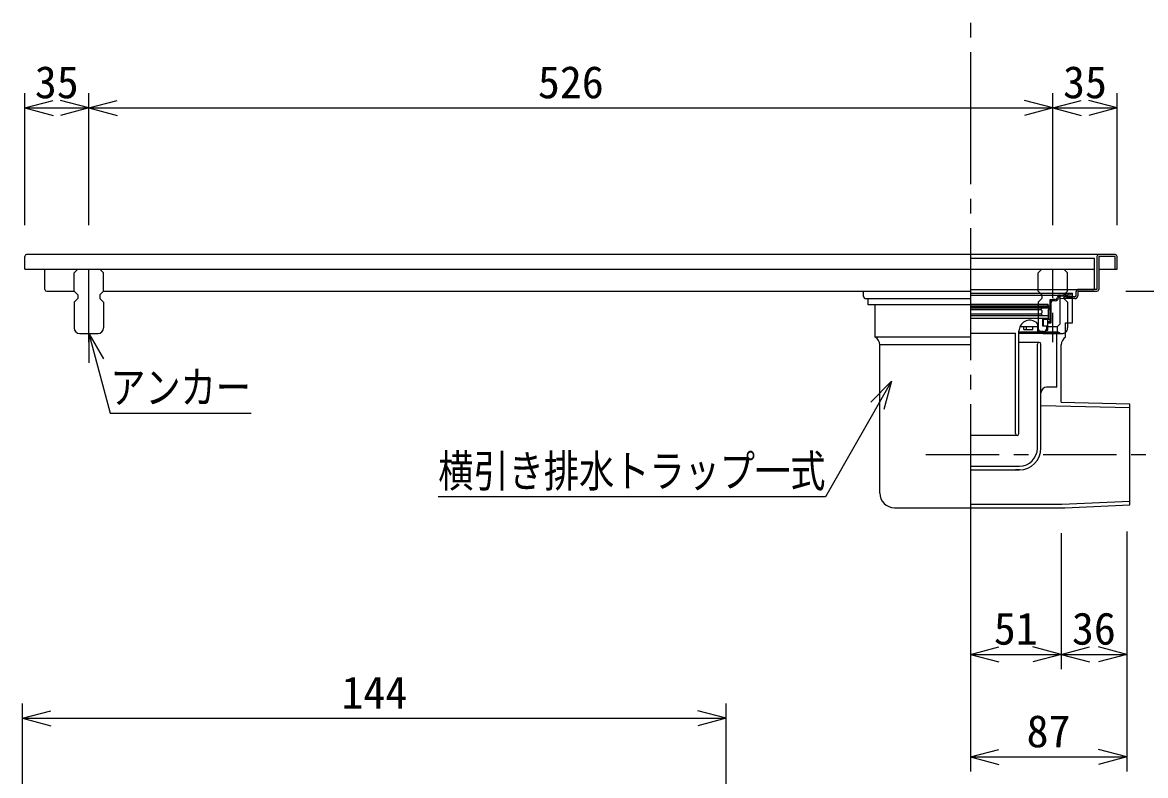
# Model space of a CAD drawing. Units: millimetres, scale not verified. Extents: x -1092 to 1092, y -744 to 696.
# Drawn here: x -391 to 222, y -250 to 161 of the extents above; entities that cross this region are included whole.
import ezdxf
from ezdxf.enums import TextEntityAlignment as Align

# ---------------------------------------------------------------- set-up
doc = ezdxf.new("R2010")
doc.units = ezdxf.units.MM
doc.header["$LTSCALE"] = 8
for name, pattern in [('CHAIN1', [8, 5, -1, 1, -1]), ('CHAIN2', [12, 9, -1, 1, -1]), ('DASHED2', [3, 2, -1])]:
    doc.linetypes.add(name, pattern=pattern)
for name, color, linetype in [('0-0_計極細', 2, 'Continuous'), ('0-1_計細線', 3, 'Continuous'), ('0-5_寸法線', 7, 'Continuous'), ('1-5_寸法2', 7, 'Continuous')]:
    doc.layers.add(name, color=color, linetype=linetype)
doc.styles.add('ＭＳ ゴシック', font='')
doc.styles.get('ＭＳ ゴシック').set_extended_font_data('MS Gothic')

msp = doc.modelspace()

# ---------------------------------------------------------------- linework, layer by layer
at = {"layer": '0-0_計極細', "linetype": 'CHAIN2'}
msp.add_line((126.004, 432.889), (126.004, -139.452), dxfattribs=at)
at = {"layer": '0-0_計極細', "linetype": 'CHAIN1'}
for p, q in [((-354.996, -13.261), (-354.996, 31.792)), ((101.663, -74.466), (232.014, -74.466))]:
    msp.add_line(p, q, dxfattribs=at)
at = {"layer": '0-0_計極細', "linetype": 'DASHED2'}
msp.add_line((171.004, -13.261), (171.004, 31.792), dxfattribs=at)
at = {"layer": '0-0_計極細'}
for p, q in [((126.004, 13.464), (181.743, 13.464)), ((126.004, 12.484), (174.963, 12.484)), ((174.963, 12.484), (181.743, 13.45)), ((175.059, 11.805), (181.743, 12.757)), ((126.2, 7.586), (168.322, 7.586)), ((126.2, 6.606), (168.91, 6.606)), ((168.322, 6.606), (168.322, 7.586)), ((168.616, 5.726), (168.616, 6.606)), ((169.4, 10.035), (171.31, 10.035)), ((169.4, 7.096), (169.4, 10.035)), ((169.4, -2.014), (169.4, 8.321)), ((170.085, -2.7), (170.085, 8.321)), ((172.281, 10.035), (171.114, 10.035)), ((172.281, 9.349), (171.114, 9.349)), ((174.963, -3.21), (174.963, 11.791)), ((181.743, 11.106), (174.963, 10.322)), ((168.616, 5.726), (126.004, 5.726)), ((126.004, 5.535), (169.253, 5.535)), ((126.004, 4.555), (164.453, 4.555)), ((126.004, 2.302), (164.453, 2.302)), ((126.004, 1.323), (168.469, 1.323)), ((164.453, 2.302), (164.943, 2.792)), ((164.943, 1.812), (164.453, 2.302)), ((164.943, 5.535), (164.943, 5.045)), ((164.943, 4.066), (164.943, 2.792)), ((164.943, 1.812), (164.943, 1.323)), ((168.469, 4.066), (169.253, 5.535)), ((168.469, 4.066), (168.469, 1.323)), ((168.616, -0.25), (126.004, -0.25)), ((152.999, -4.659), (162.737, -4.659)), ((155.182, -6.324), (155.182, -4.659)), ((156.652, -6.324), (156.652, -4.659)), ((160.08, -6.324), (160.08, -4.659)), ((162.738, -7.499), (162.738, -4.56)), ((165.432, -4.56), (165.432, -0.25)), ((165.432, -0.74), (169.4, -0.74)), ((165.922, -4.56), (165.922, -0.74)), ((168.126, -6.618), (168.126, -0.74)), ((168.126, -2.014), (169.4, -2.014)), ((168.126, -2.7), (170.085, -2.7)), ((168.126, -4.659), (173.514, -4.659)), ((174.963, -3.21), (173.514, -4.659)), ((173.514, -7.507), (173.514, -4.659)), ((126.004, -8.29), (150.494, -8.29)), ((150.494, -63.089), (150.494, -8.29)), ((152.453, -63.089), (152.453, -7.132)), ((152.453, -7.507), (173.514, -7.507)), ((152.453, -8.29), (174.963, -8.29)), ((155.182, -6.324), (160.08, -6.324)), ((165.677, -7.499), (162.738, -7.499)), ((167.313, -6.618), (168.126, -6.618)), ((173.024, -37.757), (173.024, -8.29)), ((174.963, -8.29), (173.514, -7.507)), ((163.473, -13.384), (152.453, -13.384)), ((162.494, -71.13), (162.494, -14.364)), ((164.453, -71.13), (164.453, -14.364)), ((173.097, -37.757), (167.464, -37.757)), ((164.453, -71.13), (164.453, -44.681)), ((164.525, -47.73), (213.004, -48.926)), ((151.473, -64.069), (126.004, -64.069)), ((152.444, -63.217), (152.444, -63.217)), ((126.004, -80.926), (152.698, -80.926)), ((126.004, -82.885), (152.698, -82.885)), ((152.698, -82.885), (150.494, -82.885)), ((126.004, -101.576), (175.862, -101.576)), ((175.862, -101.576), (213.004, -100.004))]:
    msp.add_line(p, q, dxfattribs=at)
for points in [[(168.616, -0.25), (168.616, 1.219), (126.004, 1.219)], [(164.943, 4.066), (164.453, 4.555), (164.943, 5.045)], [(167.636, -5.54), (167.636, -4.56), (165.432, -4.56)]]:
    msp.add_lwpolyline(points, dxfattribs=at)
for centre, radius, start, end in [((174.963, 10.77), 1.714, 90, 175.84901), ((168.91, 7.096), 0.49, 270, 360), ((171.114, 8.321), 1.714, 90, 180), ((171.114, 8.321), 1.029, 90, 180), ((172.281, 11.015), 0.98, 270, 356.64911), ((172.281, 11.015), 1.665, 270, 356.64911), ((174.963, 10.77), 1.029, 90, 175.84901), ((158.33, -7.132), 5.878, 55.16629, 180), ((159.8, -4.56), 2.939, 0, 50.0295), ((165.677, -5.54), 1.959, 270, 360), ((163.473, -14.364), 0.98, 90, 180), ((163.473, -14.364), 0.98, 0, 90), ((167.464, -40.696), 2.939, 90, 180), ((151.473, -63.089), 0.98, 180, 270), ((151.473, -63.089), 0.98, 270, 360), ((152.698, -71.13), 11.755, 270, 360), ((152.698, -71.13), 9.796, 270, 360)]:
    msp.add_arc(centre, radius, start, end, dxfattribs=at)
at = {"layer": '0-1_計細線'}
for p, q in [((-389.996, 26.534), (-389.996, 33.534)), ((126.004, 32.634), (193.504, 32.634)), ((193.504, 32.634), (193.504, 15.534)), ((195.004, 33.534), (195.004, 15.534)), ((206.004, 26.534), (206.004, 33.534)), ((-389.996, 26.534), (126.004, 26.534)), ((-378.996, 15.534), (-378.996, 26.534)), ((-360.996, 26.522), (-362.996, 24.522)), ((-362.996, 14.522), (-362.996, 24.522)), ((-360.996, 26.522), (-348.996, 26.522)), ((-346.996, 24.522), (-348.996, 26.522)), ((-346.996, 14.522), (-346.996, 24.522)), ((126.004, 26.634), (193.504, 26.634)), ((205.004, 26.534), (206.004, 26.534)), ((-377.996, 14.534), (-362.996, 14.534)), ((-362.996, 14.522), (-360.996, 12.522)), ((-360.996, 12.522), (-360.996, 10.522)), ((-346.996, 14.522), (-348.996, 12.522)), ((-348.996, 12.522), (-348.996, 10.522)), ((-346.996, 14.534), (126.004, 14.534)), ((67.504, 14.034), (67.504, 12.034)), ((126.004, 15.534), (193.504, 15.534)), ((181.743, -2.609), (181.743, 13.464)), ((183.504, 14.034), (183.504, 12.034)), ((184.504, 14.034), (184.504, 12.034)), ((195.004, 15.534), (185.004, 15.534)), ((185.004, 14.534), (195.004, 14.534)), ((-360.996, 10.522), (-362.996, 8.522)), ((-362.996, 8.522), (-362.996, -5.478)), ((-348.996, 10.522), (-346.996, 8.522)), ((-346.996, 8.522), (-346.996, -5.478)), ((69.004, 10.534), (126.004, 10.534)), ((70.265, 7.187), (70.265, 10.534)), ((126.004, 7.187), (70.265, 7.187)), ((74.085, -10.445), (74.085, 7.187)), ((183.004, 10.534), (177.004, 10.534)), ((177.922, -2.609), (181.743, -2.609)), ((177.922, -10.445), (177.922, -2.609)), ((-359.996, -8.478), (-349.996, -8.478)), ((126.004, -10.445), (74.085, -10.445)), ((126.004, -14.687), (76.534, -14.687)), ((76.534, -95.536), (76.534, -14.687)), ((175.473, -46.04), (175.473, -14.687)), ((175.473, -46.04), (213.004, -46.966)), ((213.004, -101.966), (213.004, -46.966)), ((84.534, -103.536), (177.534, -103.536)), ((177.534, -103.536), (213.004, -101.966))]:
    msp.add_line(p, q, dxfattribs=at)
at = {"layer": '0-1_計細線', "linetype": 'DASHED2'}
for p, q in [((165.004, 26.522), (163.004, 24.522)), ((163.004, 14.522), (163.004, 24.522)), ((165.004, 26.522), (177.004, 26.522)), ((179.004, 24.522), (177.004, 26.522)), ((179.004, 14.522), (179.004, 24.522)), ((163.004, 8.522), (163.004, -5.478)), ((179.004, 8.522), (179.004, -5.478)), ((166.004, -8.478), (176.004, -8.478))]:
    msp.add_line(p, q, dxfattribs=at)
at = {"layer": '0-1_計細線'}
for points in [[(205.004, 34.534), (196.004, 34.534), (-388.996, 34.534)], [(196.004, 26.534), (205.004, 26.534), (205.004, 33.534), (196.004, 33.534), (196.004, 15.534)], [(183.004, 11.534), (177.004, 11.534), (177.004, 10.534)]]:
    msp.add_lwpolyline(points, dxfattribs=at)
at = {"layer": '0-1_計細線', "linetype": 'DASHED2'}
for points in [[(163.004, 14.522), (165.004, 12.522), (165.004, 10.522), (163.004, 8.522)], [(179.004, 14.522), (177.004, 12.522), (177.004, 10.522), (179.004, 8.522)]]:
    msp.add_lwpolyline(points, dxfattribs=at)
at = {"layer": '0-1_計細線'}
for centre, radius, start, end in [((-388.996, 33.534), 1, 90, 180), ((196.004, 33.534), 1, 90, 180), ((205.004, 33.534), 1, 0, 90), ((-377.996, 15.534), 1, 180, 270), ((67.004, 14.034), 0.5, 0, 90), ((185.004, 14.034), 1.5, 90, 180), ((185.004, 14.034), 0.5, 90, 180), ((195.004, 15.534), 1, 270, 360), ((69.004, 12.034), 1.5, 180, 270), ((183.004, 12.034), 1.5, 270, 360), ((183.004, 12.034), 0.5, 270, 360), ((-359.996, -5.478), 3, 180, 270), ((-349.996, -5.478), 3, 270, 360), ((71.636, -14.687), 4.898, 0, 60), ((180.371, -14.687), 4.898, 120, 180), ((84.534, -95.536), 8, 180, 270)]:
    msp.add_arc(centre, radius, start, end, dxfattribs=at)
at = {"layer": '0-1_計細線', "linetype": 'DASHED2'}
for centre, start, end in [((166.004, -5.478), 180, 270), ((176.004, -5.478), 270, 360)]:
    msp.add_arc(centre, 3, start, end, dxfattribs=at)
at = {"layer": '0-5_寸法線'}
for p, q in [((-389.996, 50.534), (-389.996, 122.534)), ((-389.996, 114.534), (-374.541, 118.675)), ((-354.996, 114.534), (-370.451, 118.675)), ((-354.996, 50.534), (-354.996, 122.534)), ((-354.996, 114.534), (-339.541, 118.675)), ((171.004, 114.534), (155.549, 118.675)), ((171.004, 50.534), (171.004, 122.534)), ((171.004, 114.534), (186.459, 118.675)), ((206.004, 114.534), (190.549, 118.675)), ((206.004, 50.534), (206.004, 122.534)), ((-389.996, 114.534), (-374.541, 110.393)), ((-389.996, 114.534), (-354.996, 114.534)), ((-354.996, 114.534), (-370.451, 110.393)), ((-354.996, 114.534), (-339.541, 110.393)), ((-354.996, 114.534), (171.004, 114.534)), ((171.004, 114.534), (155.549, 110.393)), ((171.004, 114.534), (186.459, 110.393)), ((171.004, 114.534), (206.004, 114.534)), ((206.004, 114.534), (190.549, 110.393)), ((210.704, 14.534), (413.004, 14.534)), ((210.704, 14.534), (301.004, 14.534)), ((-354.996, -8.478), (-346.996, -22.335)), ((-354.996, -8.478), (-354.996, -24.478)), ((82.879, -34.54), (71.616, -45.904)), ((82.879, -34.54), (78.806, -50.013)), ((126.004, -117.484), (126.004, -191.536)), ((126.004, -117.484), (126.004, -247.536)), ((175.473, -117.484), (175.473, -191.536)), ((211.228, -116.602), (211.228, -191.536)), ((211.228, -117.484), (211.228, -247.536)), ((126.004, -183.536), (141.459, -179.395)), ((126.004, -183.536), (141.459, -187.677)), ((126.004, -183.536), (175.473, -183.536)), ((175.473, -183.536), (160.018, -179.395)), ((175.473, -183.536), (160.018, -187.677)), ((175.473, -183.536), (190.928, -179.395)), ((175.473, -183.536), (190.928, -187.677)), ((175.473, -183.536), (211.228, -183.536)), ((211.228, -183.536), (195.773, -179.395)), ((211.228, -183.536), (195.773, -187.677)), ((126.004, -239.536), (141.459, -235.395)), ((211.228, -239.536), (195.773, -235.395)), ((126.004, -239.536), (141.459, -243.677)), ((126.004, -239.536), (211.228, -239.536)), ((211.228, -239.536), (195.773, -243.677))]:
    msp.add_line(p, q, dxfattribs=at)
for points in [[(-354.996, -8.478), (-343.348, -51.951), (-266.548, -51.951)], [(82.879, -34.54), (46.817, -97.646), (-164.383, -97.646)]]:
    msp.add_lwpolyline(points, dxfattribs=at)
at = {"layer": '1-5_寸法2'}
for p, q in [((-391.241, -394.434), (-391.241, -210.434)), ((-391.241, -218.434), (-375.787, -214.293)), ((-7.241, -218.434), (-22.696, -214.293)), ((-7.241, -394.434), (-7.241, -210.434)), ((-391.241, -218.434), (-375.787, -222.575)), ((-391.241, -218.434), (-7.241, -218.434)), ((-7.241, -218.434), (-22.696, -222.575))]:
    msp.add_line(p, q, dxfattribs=at)

# ---------------------------------------------------------------- texts
at = {"layer": '0-5_寸法線', "style": 'ＭＳ ゴシック'}
for s, p in [('35', (-384.496, 114.534)), ('526', (-109.996, 114.534)), ('35', (176.504, 114.534)), ('51', (138.738, -183.536)), ('36', (181.351, -183.536)), ('87', (156.616, -239.536))]:
    msp.add_text(s, height=17.6, dxfattribs=at).set_placement(p, align=Align.BOTTOM_LEFT)
at = {"layer": '0-5_寸法線', "style": 'ＭＳ ゴシック', "width": 0.8}
for s, p in [('アンカー', (-343.348, -51.951)), ('横引き排水トラップ一式', (-164.383, -97.588))]:
    msp.add_text(s, height=17.6, dxfattribs=at).set_placement(p, align=Align.BOTTOM_LEFT)
at = {"layer": '1-5_寸法2', "style": 'ＭＳ ゴシック'}
msp.add_text('144', height=17.6, dxfattribs=at).set_placement((-217.241, -218.434), align=Align.BOTTOM_LEFT)

doc.saveas('drawing.dxf')
